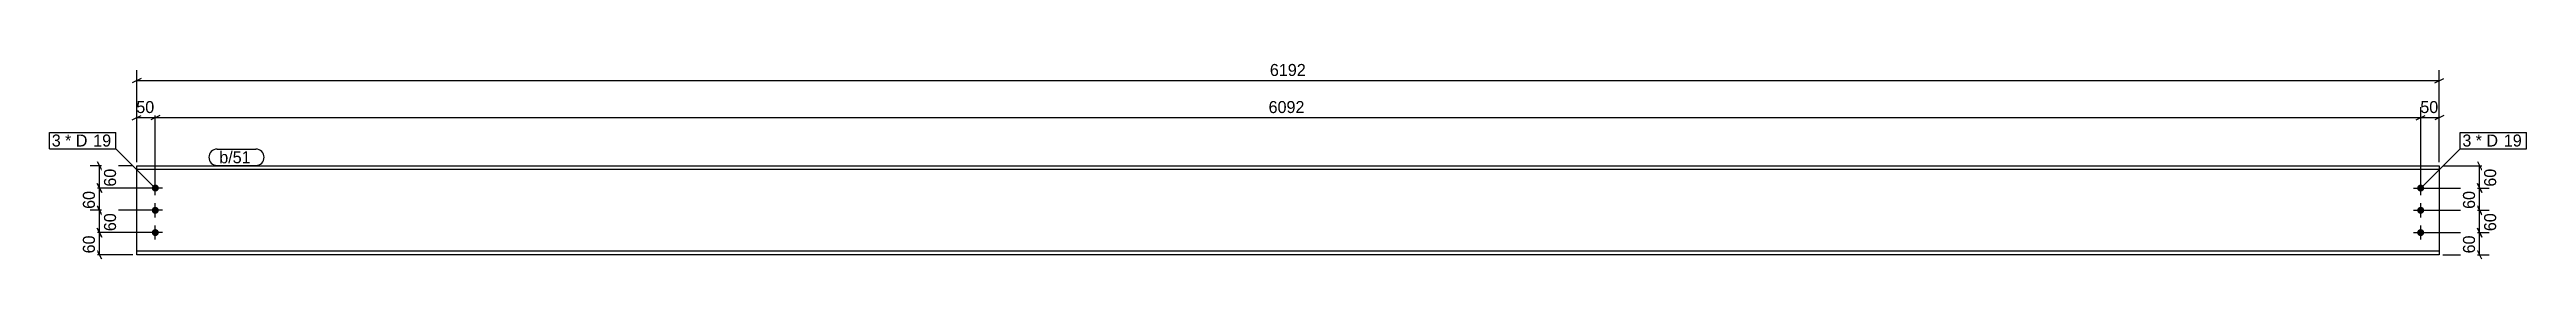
# Model space of a CAD drawing. Header units: millimetres. Extents: x 32 to 6692, y 32 to 565.
import ezdxf

# ---------------------------------------------------------------- set-up
doc = ezdxf.new("R2010")
doc.units = ezdxf.units.MM
doc.styles.add('Comic Sans MS', font='COMIC.TTF', dxfattribs={"height": 0.2})

msp = doc.modelspace()

# ---------------------------------------------------------------- hatches: boundary and pattern name
at = {"linetype": 'Continuous'}
for points in [[(306.9, 224, -1), (325.9, 224, -1)], [(6398.4, 224, -1), (6417.4, 224, -1)], [(306.9, 164, -1), (325.9, 164, -1)], [(6398.4, 164, -1), (6417.4, 164, -1)], [(306.9, 104, -1), (325.9, 104, -1)], [(6398.4, 104, -1), (6417.4, 104, -1)]]:
    msp.add_hatch(color=3, dxfattribs=at).paths.add_polyline_path(points)

# ---------------------------------------------------------------- linework, layer by layer
at = {"color": 8, "linetype": 'Continuous'}
for p, q in [((278.4, 520), (254.4, 508)), ((266.4, 514), (6457.9, 514)), ((6445.9, 508), (6469.9, 520)), ((254.4, 408), (278.4, 420)), ((266.4, 294), (266.4, 442.4)), ((266.4, 414), (316.4, 414)), ((328.4, 420), (304.4, 408)), ((328.4, 420), (304.4, 408)), ((316.4, 234), (316.4, 442.4)), ((316.4, 234), (316.4, 442.4)), ((6395.9, 408), (6419.9, 420)), ((6407.9, 234), (6407.9, 442.4)), ((6407.9, 414), (6457.9, 414)), ((6469.9, 420), (6445.9, 408)), ((6457.9, 294), (6457.9, 442.4)), ((256.4, 284), (140.8, 284)), ((160.4, 296), (172.4, 272)), ((166.4, 224), (166.4, 284)), ((6467.9, 284), (6594.8, 284)), ((6560.4, 296), (6572.4, 272)), ((6566.4, 224), (6566.4, 284)), ((306.4, 224), (140.8, 224)), ((172.4, 212), (160.4, 236)), ((6417.9, 224), (6594.8, 224)), ((6572.4, 212), (6560.4, 236)), ((306.4, 164), (138, 164)), ((172.4, 152), (160.4, 176)), ((6417.9, 164), (6594.8, 164)), ((6560.4, 176), (6572.4, 152)), ((6566.4, 104), (6566.4, 164)), ((306.4, 104), (140.8, 104)), ((172.4, 92), (160.4, 116)), ((6417.9, 104), (6594.8, 104)), ((6572.4, 92), (6560.4, 116)), ((256.4, 44), (138, 44)), ((172.4, 32), (160.4, 56)), ((6467.9, 44), (6592, 44)), ((6572.4, 32), (6560.4, 56))]:
    msp.add_line(p, q, dxfattribs=at)
at = {"color": 7, "linetype": 'Continuous'}
for p, q in [((266.4, 44), (266.4, 284)), ((266.4, 284), (6457.9, 284)), ((6457.9, 274.2), (266.4, 274.2)), ((6457.9, 284), (6457.9, 44)), ((6457.9, 53.8), (266.4, 53.8)), ((6457.9, 44), (266.4, 44))]:
    msp.add_line(p, q, dxfattribs=at)
at = {"color": 3, "linetype": 'Continuous'}
for p, q in [((335.4, 224), (297.4, 224)), ((316.4, 205), (316.4, 243)), ((6388.9, 224), (6426.9, 224)), ((6407.9, 205), (6407.9, 243)), ((335.4, 164), (297.4, 164)), ((316.4, 145), (316.4, 183)), ((6388.9, 164), (6426.9, 164)), ((6407.9, 145), (6407.9, 183)), ((335.4, 104), (297.4, 104)), ((316.4, 85), (316.4, 123)), ((6388.9, 104), (6426.9, 104)), ((6407.9, 85), (6407.9, 123))]:
    msp.add_line(p, q, dxfattribs=at)

# ---------------------------------------------------------------- wipeouts: each hides what was drawn before it
at = {"color": 0}
for points in [[(64.1, 336.1), (64.1, 368.1), (38, 368.1), (38, 336.1)], [(6546.1, 336.1), (6546.1, 368.1), (6520, 368.1), (6520, 336.1)]]:
    msp.add_wipeout(points, dxfattribs=at)

# ---------------------------------------------------------------- next in the draw order: wipeouts: each hides what was drawn before it
for points in [[(3417.3, 520), (3417.3, 564.8), (3307.1, 564.8), (3307.1, 520)], [(6465.4, 420), (6465.4, 464.8), (6400.5, 464.8), (6400.5, 420)], [(64.1, 336.1), (64.1, 368.1), (38, 368.1), (38, 336.1)], [(6546.1, 336.1), (6546.1, 368.1), (6520, 368.1), (6520, 336.1)], [(217.2, 286.5), (172.4, 286.5), (172.4, 221.5), (217.2, 221.5)], [(580.9, 291), (580.9, 323), (488.4, 323), (488.4, 291)], [(6617.2, 286.5), (6572.4, 286.5), (6572.4, 221.5), (6617.2, 221.5)], [(6617.2, 166.5), (6572.4, 166.5), (6572.4, 101.5), (6617.2, 101.5)]]:
    msp.add_wipeout(points, dxfattribs=at)

# ---------------------------------------------------------------- next in the draw order: linework, layer by layer
at = {"color": 8, "linetype": 'Continuous'}
for p, q in [((6457.9, 294), (6457.9, 542.4)), ((316.4, 414), (6407.9, 414)), ((6395.9, 408), (6419.9, 420)), ((6407.9, 234), (6407.9, 442.4)), ((306.4, 224), (138, 224)), ((160.4, 236), (172.4, 212)), ((166.4, 164), (166.4, 224)), ((6417.9, 224), (6592, 224)), ((6560.4, 236), (6572.4, 212)), ((6566.4, 164), (6566.4, 224)), ((6417.9, 164), (6592, 164)), ((6572.4, 152), (6560.4, 176)), ((6417.9, 104), (6592, 104)), ((6560.4, 116), (6572.4, 92)), ((6566.4, 44), (6566.4, 104))]:
    msp.add_line(p, q, dxfattribs=at)
at = {"color": 7, "linetype": 'Continuous'}
for p, q in [((32, 330.1), (32, 374.1)), ((6514, 330.1), (6514, 374.1))]:
    msp.add_line(p, q, dxfattribs=at)

# ---------------------------------------------------------------- next in the draw order: texts
at = {"color": 3, "style": 'Comic Sans MS'}
for s, p in [('6192', (3313.5, 526.4)), ('50', (6406.9, 426.4))]:
    msp.add_text(s, height=32.38, dxfattribs=at).set_placement(p)
for p in [(210.8, 227.9), (6610.8, 227.9), (6610.8, 107.9)]:
    msp.add_text('60', height=32.38, rotation=90.00021, dxfattribs=at).set_placement(p)

# ---------------------------------------------------------------- next in the draw order: wipeouts: each hides what was drawn before it
at = {"color": 0}
for points in [[(139.9, 336.1), (139.9, 368.1), (73.7, 368.1), (73.7, 336.1)], [(6621.9, 336.1), (6621.9, 368.1), (6555.7, 368.1), (6555.7, 336.1)], [(580.9, 291), (580.9, 323), (488.4, 323), (488.4, 291)]]:
    msp.add_wipeout(points, dxfattribs=at)

# ---------------------------------------------------------------- next in the draw order: linework, layer by layer
at = {"color": 7, "linetype": 'Continuous'}
for p, q in [((482.4, 329), (586.9, 329)), ((482.4, 285), (586.9, 285))]:
    msp.add_line(p, q, dxfattribs=at)
for centre, start, end in [((482.4, 307), 90, 270), ((586.9, 307), 270, 90)]:
    msp.add_arc(centre, 22, start, end, dxfattribs=at)

# ---------------------------------------------------------------- next in the draw order: texts
at = {"color": 3, "style": 'Comic Sans MS'}
msp.add_text('b/51', height=32.38, dxfattribs=at).set_placement((488.4, 291))

# ---------------------------------------------------------------- next in the draw order: wipeouts: each hides what was drawn before it
at = {"color": 0}
for points in [[(323.9, 420), (323.9, 464.8), (258.9, 464.8), (258.9, 420)], [(3420.7, 420), (3420.7, 464.8), (3303.6, 464.8), (3303.6, 420)], [(139.9, 336.1), (139.9, 368.1), (73.7, 368.1), (73.7, 336.1)], [(6621.9, 336.1), (6621.9, 368.1), (6555.7, 368.1), (6555.7, 336.1)], [(160.4, 226.5), (115.6, 226.5), (115.6, 161.5), (160.4, 161.5)], [(6560.4, 226.5), (6515.6, 226.5), (6515.6, 161.5), (6560.4, 161.5)], [(6560.4, 106.5), (6515.6, 106.5), (6515.6, 41.5), (6560.4, 41.5)]]:
    msp.add_wipeout(points, dxfattribs=at)

# ---------------------------------------------------------------- next in the draw order: linework, layer by layer
at = {"color": 8, "linetype": 'Continuous'}
for p, q in [((266.4, 294), (266.4, 542.4)), ((306.4, 164), (140.8, 164)), ((160.4, 176), (172.4, 152)), ((166.4, 104), (166.4, 164))]:
    msp.add_line(p, q, dxfattribs=at)
at = {"color": 7, "linetype": 'Continuous'}
msp.add_line((6407.9, 224), (6514, 330.1), dxfattribs=at)

# ---------------------------------------------------------------- next in the draw order: texts
at = {"color": 3, "style": 'Comic Sans MS'}
for s, height, p in [('50', 32.38, (265.3, 426.4)), ('6092', 32.38, (3310, 426.4)), ('3', 32.4, (38, 336.1)), ('3', 32.4, (6520, 336.1))]:
    msp.add_text(s, height=height, dxfattribs=at).set_placement(p)
for p in [(154, 167.9), (6554, 167.9), (6554, 47.9)]:
    msp.add_text('60', height=32.38, rotation=90.00021, dxfattribs=at).set_placement(p)

# ---------------------------------------------------------------- next in the draw order: wipeouts: each hides what was drawn before it
at = {"color": 0}
for points in [[(194.7, 336.1), (194.7, 368.1), (149.5, 368.1), (149.5, 336.1)], [(6676.7, 336.1), (6676.7, 368.1), (6631.5, 368.1), (6631.5, 336.1)]]:
    msp.add_wipeout(points, dxfattribs=at)

# ---------------------------------------------------------------- next in the draw order: wipeouts: each hides what was drawn before it
for points in [[(194.7, 336.1), (194.7, 368.1), (149.5, 368.1), (149.5, 336.1)], [(6676.7, 336.1), (6676.7, 368.1), (6631.5, 368.1), (6631.5, 336.1)], [(217.2, 166.5), (172.4, 166.5), (172.4, 101.5), (217.2, 101.5)]]:
    msp.add_wipeout(points, dxfattribs=at)

# ---------------------------------------------------------------- next in the draw order: linework, layer by layer
at = {"color": 7, "linetype": 'Continuous'}
for p, q in [((32, 374.1), (210.3, 374.1)), ((210.3, 330.1), (210.3, 374.1)), ((6514, 374.1), (6692.3, 374.1)), ((6692.3, 330.1), (6692.3, 374.1)), ((32, 330.1), (210.3, 330.1)), ((316.4, 224), (210.3, 330.1)), ((6514, 330.1), (6692.3, 330.1))]:
    msp.add_line(p, q, dxfattribs=at)
at = {"color": 8, "linetype": 'Continuous'}
for p, q in [((306.4, 104), (138, 104)), ((160.4, 116), (172.4, 92)), ((166.4, 44), (166.4, 104))]:
    msp.add_line(p, q, dxfattribs=at)

# ---------------------------------------------------------------- next in the draw order: texts
at = {"color": 3, "style": 'Comic Sans MS'}
for s, p in [('* D', (73.7, 336.1)), ('19', (149.5, 336.1)), ('* D', (6555.7, 336.1)), ('19', (6631.5, 336.1))]:
    msp.add_text(s, height=32.38, dxfattribs=at).set_placement(p)
msp.add_text('60', height=32.38, rotation=90.00021, dxfattribs=at).set_placement((210.8, 107.9))

# ---------------------------------------------------------------- next in the draw order: wipeouts: each hides what was drawn before it
at = {"color": 0}
msp.add_wipeout([(160.4, 106.5), (115.6, 106.5), (115.6, 41.5), (160.4, 41.5)], dxfattribs=at)

# ---------------------------------------------------------------- next in the draw order: texts
at = {"color": 3, "style": 'Comic Sans MS'}
msp.add_text('60', height=32.38, rotation=90.00021, dxfattribs=at).set_placement((154, 47.9))

doc.saveas('drawing.dxf')
